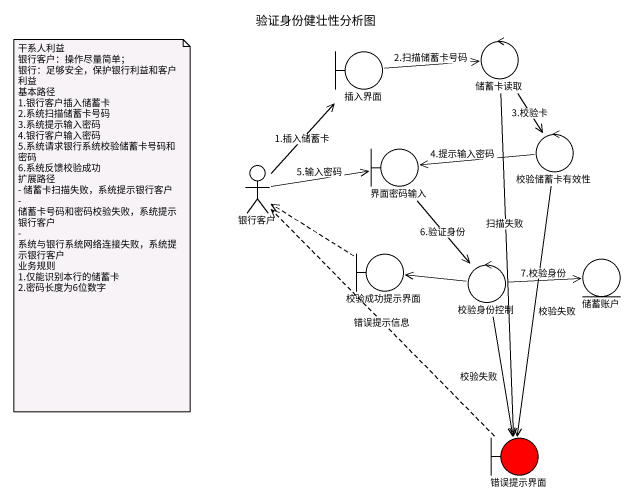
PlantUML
@startuml
title 验证身份健壮性分析图
boundary 插入界面
control 储蓄卡读取
control 校验储蓄卡有效性
actor 银行客户
boundary 界面密码输入
boundary 校验成功提示界面
entity 储蓄账户
control 校验身份控制
boundary 错误提示界面 #FF0000
插入界面 -right-> 储蓄卡读取 : 2.扫描储蓄卡号码
储蓄卡读取 --> 校验储蓄卡有效性 : 3.校验卡
储蓄卡读取 --> 错误提示界面 : 扫描失败
校验储蓄卡有效性 -left-> 界面密码输入 : 4.提示输入密码
校验储蓄卡有效性 --> 错误提示界面 : 校验失败
银行客户 -up-> 插入界面 : 1.插入储蓄卡
银行客户 -right-> 界面密码输入 : 5.输入密码
界面密码输入 --> 校验身份控制 : 6.验证身份
校验成功提示界面 .up.> 银行客户
校验身份控制 -left-> 校验成功提示界面
校验身份控制 -right-> 储蓄账户 : 7.校验身份
校验身份控制 --> 错误提示界面 : 校验失败
错误提示界面 .up.> 银行客户 : 错误提示信息
note as N1
  干系人利益
  银行客户：操作尽量简单；
  银行：足够安全，保护银行利益和客户利益
  基本路径
  1.银行客户插入储蓄卡
  2.系统扫描储蓄卡号码
  3.系统提示输入密码
  4.银行客户输入密码
  5.系统请求银行系统校验储蓄卡号码和密码
  6.系统反馈校验成功
  扩展路径
  - 储蓄卡扫描失败，系统提示银行客户
  - 储蓄卡号码和密码校验失败，系统提示银行客户
  - 系统与银行系统网络连接失败，系统提示银行客户
  业务规则
  1.仅能识别本行的储蓄卡
  2.密码长度为6位数字
end note
@enduml
